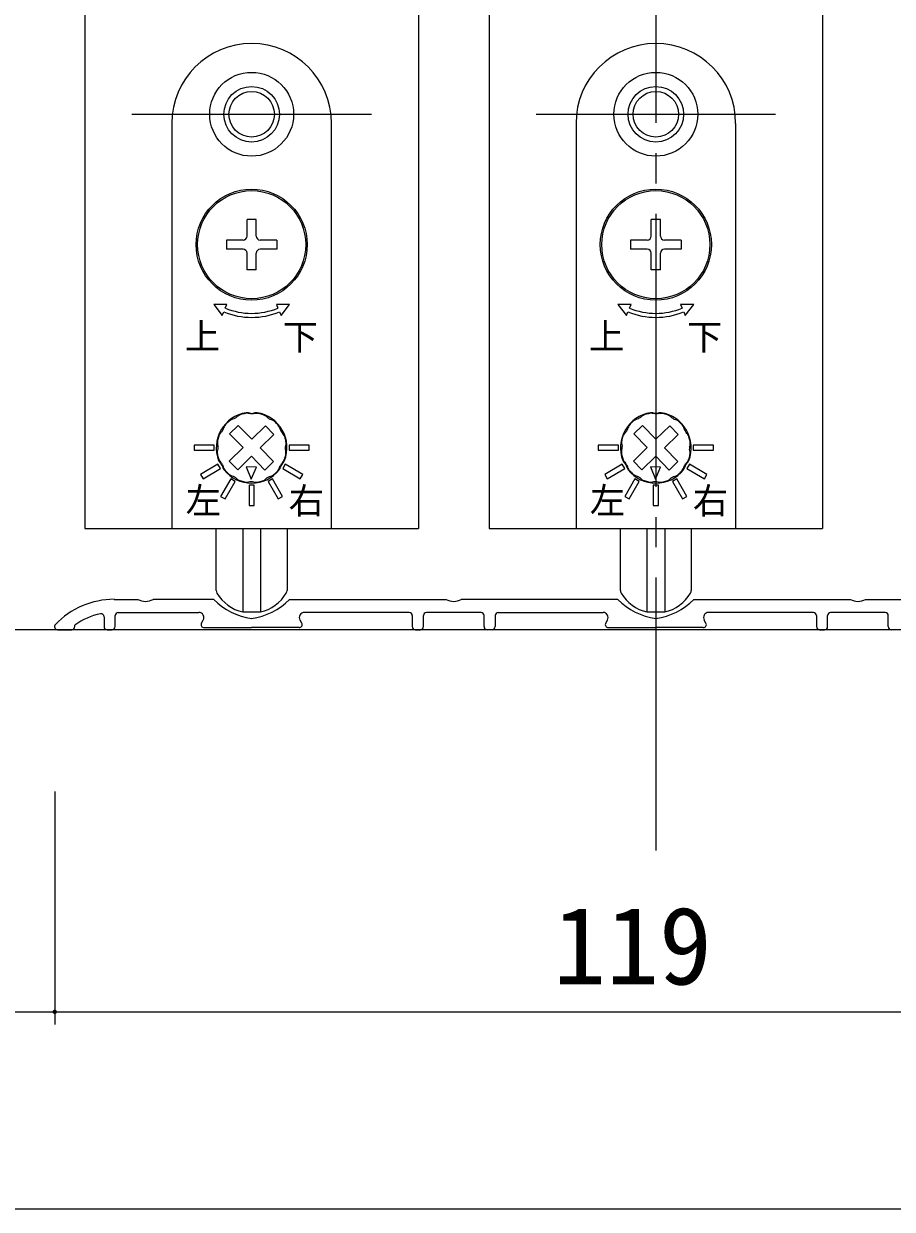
# Model space of a CAD drawing. Units: millimetres on the paper, enlarged 10 times, with parts at other scales. Extents: x -2000 to 2000, y -1385 to 1385.
# Drawn here: x -1017.2 to -730.7, y -67.5 to 323.6 of the extents above; entities that cross this region are included whole.
import ezdxf
from ezdxf.enums import TextEntityAlignment as Align

# ---------------------------------------------------------------- set-up
doc = ezdxf.new("R2010")
doc.units = ezdxf.units.MM
doc.header["$LTSCALE"] = 10
doc.linetypes.add('CHAIN2', pattern=[12, 9, -1, 1, -1])
doc.linetypes.add('USER1', pattern=[19.05, 12.7, -6.35])
for name, color, linetype, lineweight in [('1-0_H-SYM', 7, 'Continuous', 20), ('1-1_0', 7, 'Continuous', 20), ('2-0_18', 7, 'Continuous', 18)]:
    doc.layers.add(name, color=color, linetype=linetype, lineweight=lineweight)
doc.styles.add('ＭＳ ゴシック', font='')
doc.styles.get('ＭＳ ゴシック').set_extended_font_data('MS Gothic')

msp = doc.modelspace()

# ---------------------------------------------------------------- linework, layer by layer
at = {"layer": '1-0_H-SYM'}
msp.add_line((380, -67.5), (-1950, -67.5), dxfattribs=at)
at = {"layer": '1-1_0'}
msp.add_lwpolyline([(380, -67.5), (-1950, -67.5), (-1950, 1335)], dxfattribs=at)
at = {"layer": '2-0_18', "color": 4, "linetype": 'CHAIN2', "lineweight": 9}
msp.add_line((-808.67, 1100.84), (-808.67, 50.35), dxfattribs=at)
at = {"layer": '2-0_18', "lineweight": 20}
for p, q in [((-997, 575.35), (-997, 157.02)), ((-887, 575.35), (-887, 157.02)), ((-863.67, 575.35), (-863.67, 157.02)), ((-753.67, 575.35), (-753.67, 157.02)), ((-997, 157.02), (-887, 157.02)), ((-863.67, 157.02), (-753.67, 157.02)), ((-555.33, 123.68), (-1062, 123.68)), ((-1006.96, 70.35), (-1006.96, -6.53)), ((-1006.96, 70.35), (-1006.96, -6.53)), ((-1045.33, -2.37), (-870.33, -2.37)), ((-870.33, -2.37), (-610.37, -2.37))]:
    msp.add_line(p, q, dxfattribs=at)
at = {"layer": '2-0_18', "color": 2, "linetype": 'USER1'}
for p, q in [((-981.5, 293.68), (-902.5, 293.68)), ((-848.17, 293.68), (-769.17, 293.68))]:
    msp.add_line(p, q, dxfattribs=at)
at = {"layer": '2-0_18'}
for p, q in [((-968.33, 290.68), (-968.33, 157.02)), ((-915.67, 157.02), (-915.67, 290.68)), ((-835, 290.68), (-835, 157.02)), ((-782.33, 157.02), (-782.33, 290.68)), ((-940.5, 259.02), (-943.5, 259.02)), ((-943.5, 253.52), (-943.5, 259.02)), ((-940.5, 253.52), (-940.5, 259.02)), ((-807.17, 259.02), (-810.17, 259.02)), ((-810.17, 253.52), (-810.17, 259.02)), ((-807.17, 253.52), (-807.17, 259.02)), ((-933.67, 252.18), (-939.17, 252.18)), ((-933.67, 252.18), (-933.67, 249.18)), ((-800.33, 252.18), (-805.83, 252.18)), ((-800.33, 252.18), (-800.33, 249.18)), ((-944.83, 249.18), (-950.33, 249.18)), ((-943.5, 242.35), (-943.5, 247.85)), ((-940.5, 242.35), (-940.5, 247.85)), ((-933.67, 249.18), (-939.17, 249.18)), ((-811.5, 249.18), (-817, 249.18)), ((-810.17, 242.35), (-810.17, 247.85)), ((-807.17, 242.35), (-807.17, 247.85)), ((-800.33, 249.18), (-805.83, 249.18)), ((-940.5, 242.35), (-943.5, 242.35)), ((-807.17, 242.35), (-810.17, 242.35)), ((-944.83, 183.72), (-949.25, 188.25)), ((-941.97, 186.51), (-937.43, 190.94)), ((-811.5, 183.72), (-815.92, 188.25)), ((-808.63, 186.51), (-804.1, 190.94)), ((-949.36, 179.3), (-944.83, 183.72)), ((-946.57, 176.43), (-942.04, 180.86)), ((-937.61, 176.32), (-942.04, 180.86)), ((-816.03, 179.3), (-811.5, 183.72)), ((-813.24, 176.43), (-808.7, 180.86)), ((-804.28, 176.32), (-808.7, 180.86)), ((-946.57, 176.43), (-949.36, 179.3)), ((-934.75, 179.12), (-937.61, 176.32)), ((-813.24, 176.43), (-816.03, 179.3)), ((-801.42, 179.12), (-804.28, 176.32)), ((-968.33, 157.02), (-915.67, 157.02)), ((-953.67, 136.57), (-953.67, 157.02)), ((-944.92, 157.02), (-944.92, 129.51)), ((-939.08, 157.02), (-939.08, 129.51)), ((-930.33, 157.02), (-930.33, 136.57)), ((-835, 157.02), (-782.33, 157.02)), ((-820.33, 136.57), (-820.33, 157.02)), ((-811.58, 157.02), (-811.58, 129.51)), ((-805.75, 157.02), (-805.75, 129.51)), ((-797, 157.02), (-797, 136.57)), ((-987.38, 133.68), (-979.5, 133.68)), ((-954.5, 133.68), (-974.5, 133.68)), ((-929.5, 133.68), (-877.83, 133.68)), ((-821.17, 133.68), (-872.83, 133.68)), ((-796.17, 133.68), (-744.5, 133.68)), ((-739.5, 133.68), (-687.84, 133.68)), ((-986, 129.35), (-959.4, 129.35)), ((-977.33, 129.35), (-959.4, 129.35)), ((-944.92, 129.51), (-939.08, 129.51)), ((-890, 129.35), (-924.6, 129.35)), ((-866.33, 129.35), (-884.33, 129.35)), ((-860.67, 129.35), (-826.07, 129.35)), ((-844, 129.35), (-826.07, 129.35)), ((-811.58, 129.51), (-805.75, 129.51)), ((-756.67, 129.35), (-791.27, 129.35)), ((-733, 129.35), (-751, 129.35)), ((-1000.33, 124.68), (-1000.33, 125.21)), ((-990.67, 127.92), (-990.67, 124.68)), ((-987, 124.68), (-987, 128.35)), ((-958.53, 125.85), (-957.96, 126.85)), ((-925.47, 125.85), (-926.04, 126.85)), ((-889, 128.35), (-889, 124.68)), ((-885.33, 124.68), (-885.33, 128.35)), ((-865.33, 124.68), (-865.33, 128.35)), ((-861.67, 128.35), (-861.67, 124.68)), ((-825.2, 125.85), (-824.62, 126.85)), ((-792.14, 125.85), (-792.71, 126.85)), ((-755.67, 128.35), (-755.67, 124.68)), ((-752, 124.68), (-752, 128.35)), ((-732, 124.68), (-732, 128.35)), ((-1006, 123.68), (-1001.33, 123.68)), ((-989.67, 123.68), (-988, 123.68)), ((-957.67, 124.35), (-942, 124.35)), ((-926.33, 124.35), (-942, 124.35)), ((-888, 123.68), (-886.33, 123.68)), ((-862.67, 123.68), (-864.33, 123.68)), ((-824.33, 124.35), (-808.67, 124.35)), ((-793, 124.35), (-808.67, 124.35)), ((-754.67, 123.68), (-753, 123.68)), ((-729.34, 123.68), (-731, 123.68))]:
    msp.add_line(p, q, dxfattribs=at)
for points in [[(-944.83, 252.18), (-950.33, 252.18), (-950.33, 249.18)], [(-811.5, 252.18), (-817, 252.18), (-817, 249.18)], [(-950.68, 229.74), (-950.17, 230.98), (-954.49, 230.98), (-951.7, 227.28), (-951.19, 228.51)], [(-932.82, 228.51), (-932.31, 227.28), (-929.51, 230.98), (-933.84, 230.98), (-933.33, 229.74)], [(-817.34, 229.74), (-816.83, 230.98), (-821.16, 230.98), (-818.36, 227.28), (-817.85, 228.51)], [(-799.48, 228.51), (-798.97, 227.28), (-796.18, 230.98), (-800.5, 230.98), (-799.99, 229.74)], [(-941.97, 186.51), (-946.39, 191.05), (-949.25, 188.25)], [(-934.75, 179.12), (-939.17, 183.65), (-934.64, 188.07), (-937.43, 190.94)], [(-808.63, 186.51), (-813.06, 191.05), (-815.92, 188.25)], [(-801.42, 179.12), (-805.84, 183.65), (-801.31, 188.07), (-804.1, 190.94)]]:
    msp.add_lwpolyline(points, dxfattribs=at)
for points in [[(-961, 182.85), (-954.33, 182.85), (-954.33, 184.52), (-961, 184.52)], [(-923, 184.52), (-929.67, 184.52), (-929.67, 182.85), (-923, 182.85)], [(-827.67, 182.85), (-821, 182.85), (-821, 184.52), (-827.67, 184.52)], [(-789.67, 184.52), (-796.33, 184.52), (-796.33, 182.85), (-789.67, 182.85)], [(-958.04, 173.46), (-952.27, 176.8), (-953.1, 178.24), (-958.87, 174.91)], [(-942.13, 173.35), (-940.41, 177.33), (-943.75, 177.37)], [(-925.13, 174.91), (-930.9, 178.24), (-931.74, 176.8), (-925.96, 173.46)], [(-824.71, 173.46), (-818.93, 176.8), (-819.77, 178.24), (-825.54, 174.91)], [(-808.79, 173.35), (-807.08, 177.33), (-810.41, 177.37)], [(-791.8, 174.91), (-797.57, 178.24), (-798.4, 176.8), (-792.63, 173.46)], [(-950.78, 166.81), (-947.45, 172.59), (-948.89, 173.42), (-952.22, 167.65)], [(-931.78, 167.65), (-935.11, 173.42), (-936.56, 172.59), (-933.22, 166.81)], [(-817.45, 166.81), (-814.11, 172.59), (-815.56, 173.42), (-818.89, 167.65)], [(-798.45, 167.65), (-801.78, 173.42), (-803.22, 172.59), (-799.89, 166.81)], [(-941.17, 171.35), (-942.83, 171.35), (-942.83, 164.68), (-941.17, 164.68)], [(-807.83, 171.35), (-809.5, 171.35), (-809.5, 164.68), (-807.83, 164.68)]]:
    msp.add_lwpolyline(points, close=True, dxfattribs=at)
for centre, radius in [((-942, 293.68), 13.83), ((-808.67, 293.68), 13.83), ((-942, 293.68), 9.17), ((-942, 293.68), 7.5), ((-808.67, 293.68), 9.17), ((-808.67, 293.68), 7.5), ((-942, 250.68), 18.33), ((-942, 250.68), 17.83), ((-808.67, 250.68), 18.33), ((-808.67, 250.68), 17.83)]:
    msp.add_circle(centre, radius, dxfattribs=at)
at = {"layer": '2-0_18', "lineweight": 20}
msp.add_circle((-1006.96, -2.37), 0.521, dxfattribs=at)
at = {"layer": '2-0_18'}
for centre, radius, start, end in [((-942, 290.68), 26.33, 0, 180), ((-808.67, 290.68), 26.33, 0, 180), ((-944.83, 253.52), 1.33, 270, 360), ((-939.17, 253.52), 1.33, 180, 270), ((-811.5, 253.52), 1.33, 270, 360), ((-805.83, 253.52), 1.33, 180, 270), ((-944.83, 247.85), 1.33, 360, 90), ((-939.17, 247.85), 1.33, 90, 180), ((-811.5, 247.85), 1.33, 360, 90), ((-805.83, 247.85), 1.33, 90, 180), ((-942, 250.68), 24, 247.5, 292.5), ((-942, 250.68), 22.67, 247.5, 292.5), ((-808.67, 250.68), 24, 247.5, 292.5), ((-808.67, 250.68), 22.67, 247.5, 292.5), ((-942, 183.68), 11.67, 98.903, 201.097), ((-942, 183.68), 11.5, 130.4243, 138.1743), ((-947.3, 189.9), 3.33, 99.8787, 130.4243), ((-942, 183.68), 11.17, 116.9003, 121.6983), ((-944.55, 191.44), 3.33, 108.1743, 138.72), ((-942, 183.68), 11.5, 100.4243, 108.1743), ((-943.48, 191.72), 3.33, 69.8787, 100.4243), ((-943.45, 192.91), 2.33, 72.6114, 98.903), ((-942, 197.52), 2.5, 252.6114, 287.3886), ((-942, 183.68), 11.17, 86.9003, 91.6983), ((-940.33, 191.68), 3.33, 78.1743, 108.72), ((-940.56, 192.91), 2.33, 81.097, 107.3886), ((-942, 183.68), 11.67, 338.903, 81.097), ((-942, 183.68), 11.5, 70.4243, 78.1743), ((-939.26, 191.38), 3.33, 39.8787, 70.4243), ((-942, 183.68), 11.17, 56.9003, 61.6983), ((-936.56, 189.77), 3.33, 48.1743, 78.72), ((-942, 183.68), 11.5, 40.4243, 48.1743), ((-808.67, 183.68), 11.67, 98.903, 201.097), ((-808.67, 183.68), 11.5, 130.4243, 138.1743), ((-813.96, 189.9), 3.33, 99.8787, 130.4243), ((-808.67, 183.68), 11.17, 116.9003, 121.6983), ((-811.22, 191.44), 3.33, 108.1743, 138.72), ((-808.67, 183.68), 11.5, 100.4243, 108.1743), ((-810.15, 191.72), 3.33, 69.8787, 100.4243), ((-810.11, 192.91), 2.33, 72.6114, 98.903), ((-808.67, 197.52), 2.5, 252.6114, 287.3886), ((-808.67, 183.68), 11.17, 86.9003, 91.6983), ((-806.99, 191.68), 3.33, 78.1743, 108.72), ((-807.22, 192.91), 2.33, 81.097, 107.3886), ((-808.67, 183.68), 11.67, 338.903, 81.097), ((-808.67, 183.68), 11.5, 70.4243, 78.1743), ((-805.93, 191.38), 3.33, 39.8787, 70.4243), ((-808.67, 183.68), 11.17, 56.9003, 61.6983), ((-803.22, 189.77), 3.33, 48.1743, 78.72), ((-808.67, 183.68), 11.5, 40.4243, 48.1743), ((-949.7, 186.42), 3.33, 129.8787, 160.4243), ((-942, 183.68), 11.17, 146.9003, 151.6983), ((-948.09, 189.13), 3.33, 138.1743, 168.72), ((-935.78, 188.98), 3.33, 9.8787, 40.4243), ((-942, 183.68), 11.17, 26.9003, 31.6983), ((-934.24, 186.23), 3.33, 18.1743, 48.72), ((-816.36, 186.42), 3.33, 129.8787, 160.4243), ((-808.67, 183.68), 11.17, 146.9003, 151.6983), ((-814.75, 189.13), 3.33, 138.1743, 168.72), ((-802.45, 188.98), 3.33, 9.8787, 40.4243), ((-808.67, 183.68), 11.17, 26.9003, 31.6983), ((-800.91, 186.23), 3.33, 18.1743, 48.72), ((-949.99, 185.36), 3.33, 168.1743, 198.72), ((-942, 183.68), 11.5, 160.4243, 168.1743), ((-942, 183.68), 11.17, 176.9003, 181.6983), ((-942, 183.68), 11.5, 10.4243, 18.1743), ((-942, 183.68), 11.17, 356.9003, 1.6983), ((-933.97, 185.16), 3.33, 339.8787, 10.4243), ((-816.66, 185.36), 3.33, 168.1743, 198.72), ((-808.67, 183.68), 11.5, 160.4243, 168.1743), ((-808.67, 183.68), 11.17, 176.9003, 181.6983), ((-808.67, 183.68), 11.5, 10.4243, 18.1743), ((-808.67, 183.68), 11.17, 356.9003, 1.6983), ((-800.64, 185.16), 3.33, 339.8787, 10.4243), ((-950.03, 182.21), 3.33, 159.8787, 190.4243), ((-942, 183.68), 11.5, 190.4243, 198.1743), ((-949.76, 181.14), 3.33, 198.1743, 228.72), ((-942, 183.68), 11.5, 340.4243, 348.1743), ((-934.01, 182.01), 3.33, 348.1743, 18.72), ((-816.7, 182.21), 3.33, 159.8787, 190.4243), ((-808.67, 183.68), 11.5, 190.4243, 198.1743), ((-816.43, 181.14), 3.33, 198.1743, 228.72), ((-808.67, 183.68), 11.5, 340.4243, 348.1743), ((-800.67, 182.01), 3.33, 348.1743, 18.72), ((-950.71, 180.33), 2.33, 201.097, 227.3886), ((-953.98, 176.77), 2.5, 12.6114, 47.3886), ((-942, 183.68), 11.17, 206.9003, 211.6983), ((-949.26, 177.82), 2.33, 192.6114, 218.903), ((-948.22, 178.39), 3.33, 189.8787, 220.4243), ((-942, 183.68), 11.67, 218.903, 321.097), ((-942, 183.68), 11.5, 220.4243, 228.1743), ((-942, 183.68), 11.5, 310.4243, 318.1743), ((-935.92, 178.24), 3.33, 318.1743, 348.72), ((-934.74, 177.82), 2.33, 321.097, 347.3886), ((-942, 183.68), 11.17, 326.9003, 331.6983), ((-930.02, 176.77), 2.5, 132.6114, 167.3886), ((-934.31, 180.95), 3.33, 309.8787, 340.4243), ((-933.29, 180.33), 2.33, 312.6114, 338.903), ((-817.38, 180.33), 2.33, 201.097, 227.3886), ((-820.65, 176.77), 2.5, 12.6114, 47.3886), ((-808.67, 183.68), 11.17, 206.9003, 211.6983), ((-815.93, 177.82), 2.33, 192.6114, 218.903), ((-814.88, 178.39), 3.33, 189.8787, 220.4243), ((-808.67, 183.68), 11.67, 218.903, 321.097), ((-808.67, 183.68), 11.5, 220.4243, 228.1743), ((-808.67, 183.68), 11.5, 310.4243, 318.1743), ((-802.58, 178.24), 3.33, 318.1743, 348.72), ((-801.4, 177.82), 2.33, 321.097, 347.3886), ((-808.67, 183.68), 11.17, 326.9003, 331.6983), ((-796.69, 176.77), 2.5, 132.6114, 167.3886), ((-800.97, 180.95), 3.33, 309.8787, 340.4243), ((-799.96, 180.33), 2.33, 312.6114, 338.903), ((-947.45, 177.6), 3.33, 228.1743, 258.72), ((-942, 183.68), 11.17, 236.9003, 241.6983), ((-944.74, 175.99), 3.33, 219.8787, 250.4243), ((-942, 183.68), 11.5, 250.4243, 258.1743), ((-943.67, 175.69), 3.33, 258.1743, 288.72), ((-942, 183.68), 11.17, 266.9003, 271.6983), ((-940.52, 175.65), 3.33, 249.8787, 280.4243), ((-942, 183.68), 11.5, 280.4243, 288.1743), ((-939.45, 175.93), 3.33, 288.1743, 318.72), ((-942, 183.68), 11.17, 296.9003, 301.6983), ((-936.71, 177.47), 3.33, 279.8787, 310.4243), ((-814.11, 177.6), 3.33, 228.1743, 258.72), ((-808.67, 183.68), 11.17, 236.9003, 241.6983), ((-811.4, 175.99), 3.33, 219.8787, 250.4243), ((-808.67, 183.68), 11.5, 250.4243, 258.1743), ((-810.34, 175.69), 3.33, 258.1743, 288.72), ((-808.67, 183.68), 11.17, 266.9003, 271.6983), ((-807.19, 175.65), 3.33, 249.8787, 280.4243), ((-808.67, 183.68), 11.5, 280.4243, 288.1743), ((-806.12, 175.93), 3.33, 288.1743, 318.72), ((-808.67, 183.68), 11.17, 296.9003, 301.6983), ((-803.37, 177.47), 3.33, 279.8787, 310.4243), ((-987.38, 107.02), 26.67, 90, 136.5034), ((-977, 138.04), 5.02, 240.1372, 299.8628), ((-938.98, 148.81), 21.67, 224.2631, 261.9973), ((-952, 136.57), 1.67, 180, 210.5607), ((-941.96, 142.51), 13.33, 210.5607, 257.1614), ((-945.02, 148.81), 21.67, 278.0027, 315.7369), ((-942.05, 142.51), 13.33, 282.8386, 329.4393), ((-932, 136.57), 1.67, 329.4393, 360), ((-875.33, 138.04), 5.02, 240.1372, 299.8628), ((-805.65, 148.81), 21.67, 224.2631, 261.9973), ((-818.67, 136.57), 1.67, 180, 210.5607), ((-808.62, 142.51), 13.33, 210.5607, 257.1614), ((-811.68, 148.81), 21.67, 278.0027, 315.7369), ((-808.71, 142.51), 13.33, 282.8386, 329.4393), ((-798.67, 136.57), 1.67, 329.4393, 360), ((-742, 138.04), 5.02, 240.1372, 299.8628), ((-986, 128.35), 1, 90, 180), ((-959.4, 127.68), 1.67, 330, 90), ((-924.6, 127.68), 1.67, 90, 210), ((-890, 128.35), 1, 0, 90), ((-884.33, 128.35), 1, 90, 180), ((-866.33, 128.35), 1, 0, 90), ((-860.67, 128.35), 1, 90, 180), ((-826.07, 127.68), 1.67, 330, 90), ((-791.27, 127.68), 1.67, 90, 210), ((-756.67, 128.35), 1, 0, 90), ((-751, 128.35), 1, 90, 180), ((-733, 128.35), 1, 0, 90), ((-1006, 124.68), 1, 136.5034, 270), ((-987.38, 107.02), 22.33, 101.589, 125.4474), ((-991.67, 127.92), 1, 0, 101.589), ((-957.67, 125.35), 1, 150, 270), ((-926.33, 125.35), 1, 270, 30), ((-824.33, 125.35), 1, 150, 270), ((-793, 125.35), 1, 270, 30), ((-1001.33, 124.68), 1, 270, 0), ((-989.67, 124.68), 1, 180, 270), ((-988, 124.68), 1, 270, 0), ((-888, 124.68), 1, 180, 270), ((-886.33, 124.68), 1, 270, 0), ((-864.33, 124.68), 1, 180, 270), ((-862.67, 124.68), 1, 270, 0), ((-754.67, 124.68), 1, 180, 270), ((-753, 124.68), 1, 270, 0), ((-731, 124.68), 1, 180, 270)]:
    msp.add_arc(centre, radius, start, end, dxfattribs=at)
at = {"layer": '2-0_18', "lineweight": 20}
for start, end in [(0, 180), (180, 0)]:
    msp.add_arc((-1006.96, -2.37), 0.521, start, end, dxfattribs=at)

# ---------------------------------------------------------------- texts
at = {"layer": '2-0_18', "style": 'ＭＳ ゴシック'}
for s, height, p in [('上', 8.55, (-964.08, 213.63)), ('下', 8.55, (-931.76, 213.37)), ('上', 8.55, (-830.74, 213.63)), ('下', 8.55, (-798.42, 213.37)), ('左', 8.55, (-963.77, 159.45)), ('右', 8.55, (-929.79, 159.36)), ('左', 8.55, (-830.43, 159.45)), ('右', 8.55, (-796.45, 159.36)), ('119', 25.66, (-842.55, -1.04))]:
    msp.add_text(s, height=height, dxfattribs=at).set_placement(p, align=Align.BOTTOM_LEFT)

doc.saveas('drawing.dxf')
